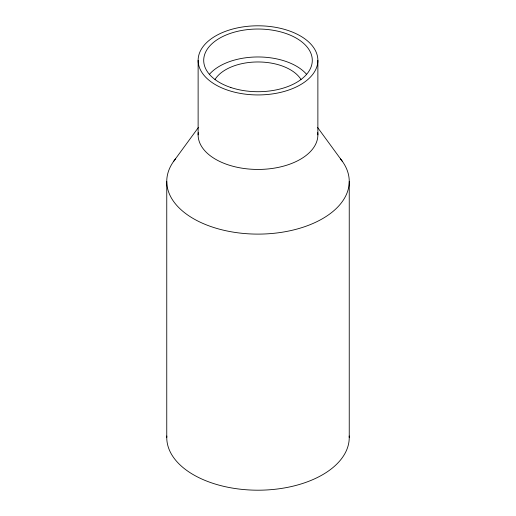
<?xml version="1.0" encoding="UTF-8"?>
<svg xmlns="http://www.w3.org/2000/svg" width="516" height="516" viewBox="0 0 516 516"><rect width="100%" height="100%" fill="white"/><g stroke="black" fill="none" stroke-linecap="round" stroke-linejoin="round"><path stroke-width="0.77" d="M173.705 161.269L198.402 127.484M317.598 127.484L342.295 161.269M349.242 181.432L349.242 437.523M317.875 60.372A59.875 34.572 0 0 1 228.059 90.306A59.875 34.572 0 0 1 228.059 30.431A59.875 34.572 0 0 1 317.875 60.372L317.875 134.869M198.125 60.372L198.125 134.869M166.758 181.432L166.758 437.523M349.203 435.994A91.242 52.677 0 0 1 258 490.2A91.242 52.677 0 0 1 166.797 435.994M340.541 158.98A91.242 52.677 0 0 1 258 234.109A91.242 52.677 0 0 1 175.459 158.98M317.746 132.606A59.875 34.572 0 0 1 258 169.441A59.875 34.572 0 0 1 198.254 132.606M209.309 74.446A54.29 31.341 0 0 1 258 56.966A54.29 31.341 0 0 1 306.691 74.446M214.998 79.516A45.621 26.342 0 0 1 258 61.965A45.621 26.342 0 0 1 301.002 79.516M230.858 87.514A54.29 31.341 0 0 0 312.29 60.372A54.29 31.341 0 0 0 230.858 33.224A54.29 31.341 0 0 0 230.858 87.514"/></g></svg>
